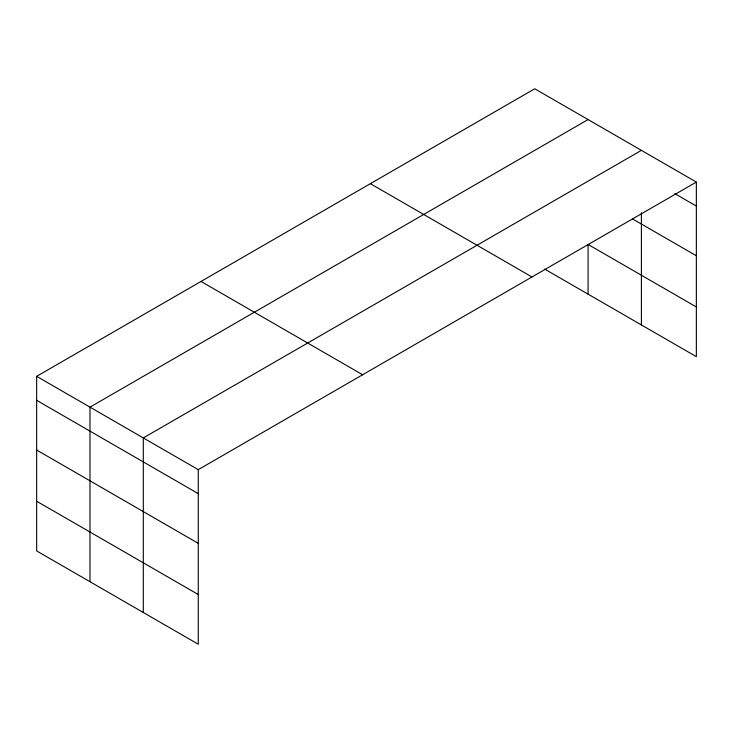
<?xml version="1.0" encoding="UTF-8"?>
<svg xmlns="http://www.w3.org/2000/svg" width="733" height="733" viewBox="0 0 733 733"><rect width="100%" height="100%" fill="white"/><g stroke="black" fill="none" stroke-linecap="round" stroke-linejoin="round"><path stroke-width="1.1" d="M641.402 212.744L641.402 324.93M544.61 269.057L696.35 356.659L696.35 182.077L534.742 88.775L36.65 376.341L36.65 550.923L198.258 644.225L198.258 469.651L36.65 376.341M588.068 119.561L89.985 407.136L89.985 581.709M641.402 150.357L143.311 437.922L143.311 612.504M198.258 469.651L696.35 182.077M674.763 193.604L696.35 206.065M632.515 218.91L696.35 255.762M696.35 306.962L588.068 244.446L588.068 294.144M370.367 183.671L531.984 276.982M201.016 281.445L362.633 374.755M36.65 400.328L198.258 493.639M36.65 450.025L198.258 543.327M36.65 501.225L198.258 594.527"/></g></svg>
